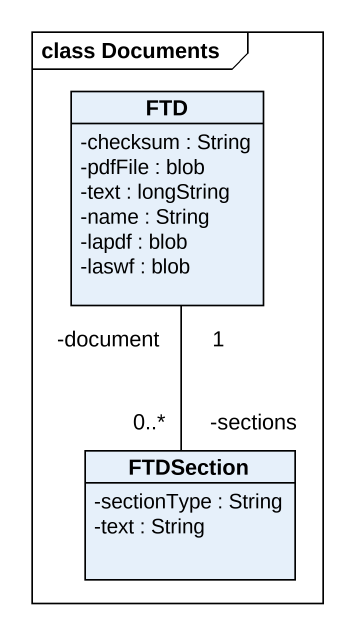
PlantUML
@startuml
mainframe class Documents
hide circle
hide empty members
skinparam classAttributeIconSize 0
class FTD {
  -checksum : String
  -pdfFile : blob
  -text : longString
  -name : String
  -lapdf : blob
  -laswf : blob
}
class FTDSection {
  -sectionType : String
  -text : String
}
FTDSection "-sections\n0..*" -up- "-document\n1" FTD
@enduml
